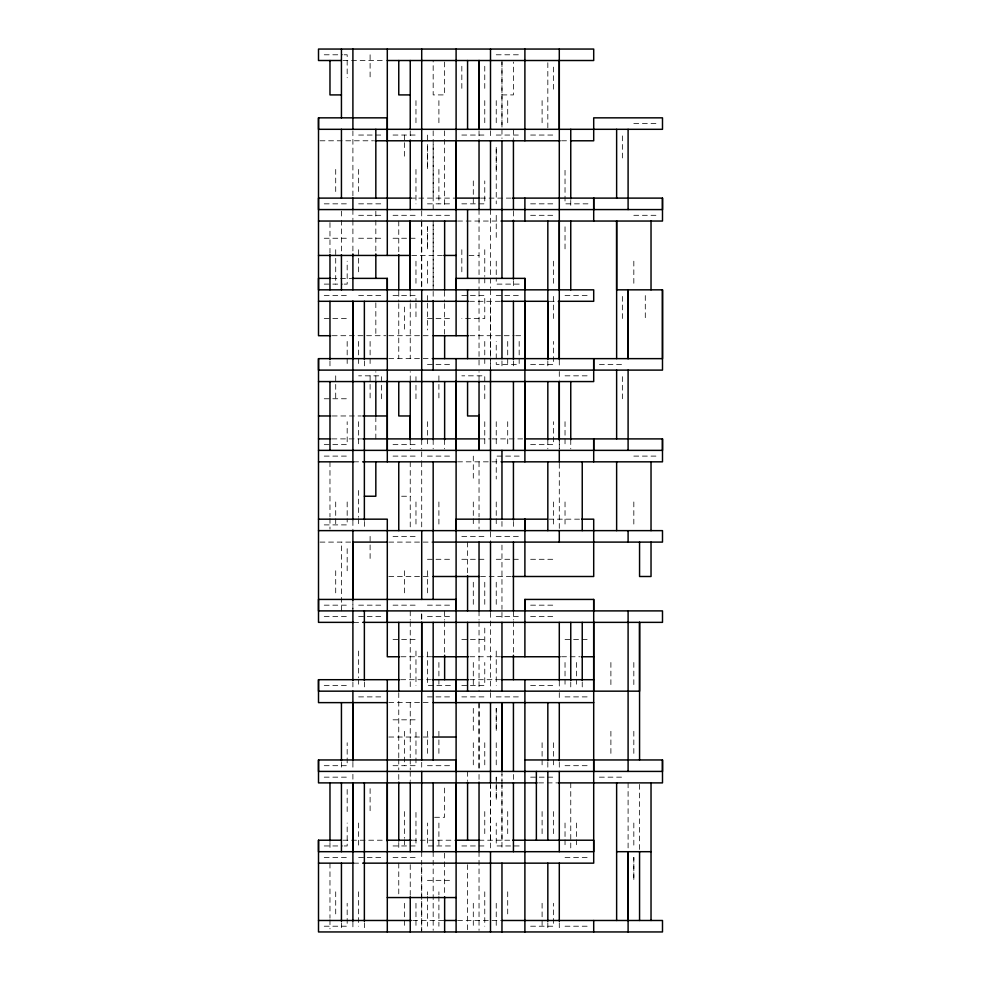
<?xml version="1.0" encoding="UTF-8"?>
<svg xmlns="http://www.w3.org/2000/svg" width="981" height="981" viewBox="0 0 981 981"><rect width="100%" height="100%" fill="white"/><g stroke="black" fill="none" stroke-linecap="round" stroke-linejoin="round"><path stroke-width="0.74" stroke-dasharray="4.91 3.68" d="M341.437 610.893L341.437 542.101M347.176 811.557L347.176 788.626M347.176 570.758L347.176 547.827M352.902 609.373L352.902 600.188M375.833 438.899L375.833 417.501M375.833 380.812L375.833 371.627M381.572 398.764L381.572 375.833L358.641 375.833M410.242 380.812L410.242 371.627M415.969 398.764L415.969 375.833M421.707 931.95L421.707 863.157M421.707 613.763L421.707 620.924L421.707 610.893M427.434 146.512L427.434 169.443L427.434 142.686M433.173 289.836L433.173 221.044L433.173 288.316M433.173 209.578L433.173 142.306M479.035 380.812L479.035 371.627M484.761 398.764L484.761 375.833L461.83 375.833M490.5 840.214L490.5 785.18M490.5 368.574L490.5 357.869M490.5 356.348L490.5 301.302M496.239 169.443L496.239 146.512L496.239 203.84M501.965 840.214L501.965 785.18M501.965 783.647L501.965 774.475M501.965 62.048L501.965 127.788L501.965 60.515M547.827 127.788L547.827 62.048M553.566 318.506L553.566 295.575M553.566 89.185L553.566 66.254M622.359 398.764L622.359 375.833M622.359 318.506L622.359 295.575M622.359 157.978L622.359 135.047M324.245 54.789L342.59 54.789M344.11 54.789L347.176 54.789L347.176 77.72M496.239 54.789L519.17 54.789M342.97 60.515L385.778 60.515M501.965 94.912L513.431 94.912L513.431 62.011M633.824 123.581L656.755 123.581M358.641 135.047L381.572 135.047M393.038 135.047L415.969 135.047M461.83 135.047L484.761 135.047M496.239 135.047L519.17 135.047M530.635 135.047L553.566 135.047M320.039 140.786L373.54 140.786M561.586 140.786L570.758 140.786M410.242 198.113L456.104 198.113M480.531 198.113L511.935 198.113M324.245 203.84L347.176 203.84M358.641 203.84L381.572 203.84M427.434 203.84L450.365 203.84M461.83 203.84L484.761 203.84L484.761 180.909M530.635 203.84L553.566 203.84M587.962 203.84L565.031 203.84L565.031 169.443M358.641 215.305L381.572 215.305M393.038 215.305L415.969 215.305M427.434 215.305L450.365 215.305M530.635 215.305L553.566 215.305M633.824 215.305L656.755 215.305M457.6 221.044L500.972 221.044M324.245 238.248L347.176 238.248M358.641 238.248L381.572 238.248M393.038 238.248L415.969 238.248M411.762 255.44L442.345 255.44M469.004 255.44L479.035 255.44M331.97 278.371L351.406 278.371M324.245 284.11L342.59 284.11M344.11 284.11L347.176 284.11L347.176 261.179M519.17 284.11L496.239 284.11L496.239 277.991M324.245 295.575L347.176 295.575M358.641 295.575L381.572 295.575M393.038 295.575L415.969 295.575L415.969 301.694M461.83 295.575L484.761 295.575L484.761 318.506L461.83 318.506M496.239 295.575L519.17 295.575M565.031 295.575L587.962 295.575M469.556 301.302L500.972 301.302M549.262 301.302L559.293 301.302M324.245 318.506L347.176 318.506M427.434 318.506L450.365 318.506M332.265 335.71L385.778 335.71M388.832 335.71L431.64 335.71M469.862 335.71L514.191 335.71M515.724 335.71L523.376 335.71M388.795 358.641L433.173 358.641M427.434 364.368L450.365 364.368M530.635 364.368L553.566 364.368L553.566 341.437M599.428 364.368L622.359 364.368M565.031 375.833L587.962 375.833M324.245 398.764L347.176 398.764M332.265 415.969L361.315 415.969M331.97 438.899L361.879 438.899M480.028 438.899L490.5 438.899M491.996 438.899L523.4 438.899M324.245 444.638L347.176 444.638L347.176 421.707M393.038 444.638L415.969 444.638M530.635 444.638L553.566 444.638L553.566 421.707M324.245 456.104L347.176 456.104M393.038 456.104L415.969 456.104M427.434 456.104L450.365 456.104M519.17 456.104L496.239 456.104L496.239 479.035M633.824 456.104L656.755 456.104M353.675 461.83L364.368 461.83M457.6 461.83L501.965 461.83M401.634 496.239L410.242 496.239M548.833 519.17L580.237 519.17M324.245 524.896L347.176 524.896L347.176 518.777M393.038 536.362L415.969 536.362M461.83 536.362L484.761 536.362M496.239 536.362L519.17 536.362M320.002 542.101L352.902 542.101M388.795 542.101L432.167 542.101M427.434 559.293L450.365 559.293M461.83 559.293L484.761 559.293M496.239 559.293L519.17 559.293M530.635 559.293L553.566 559.293M388.832 576.497L431.64 576.497M480.567 576.497L511.996 576.497M324.245 605.167L347.176 605.167M358.641 605.167L381.572 605.167M393.038 605.167L415.969 605.167M427.434 605.167L450.365 605.167M530.635 605.167L553.566 605.167M324.245 616.632L347.176 616.632M358.641 616.632L381.572 616.632M427.434 616.632L450.365 616.632M496.239 616.632L519.17 616.632M530.635 616.632L553.566 616.632M353.675 622.359L364.368 622.359M393.038 639.563L415.969 639.563M461.83 639.563L484.761 639.563M565.031 639.563L587.962 639.563M401.057 656.755L431.64 656.755M469.862 656.755L500.433 656.755M561.586 656.755L579.943 656.755M400.763 679.698L432.167 679.698M469.862 679.698L501.965 679.698M324.245 685.425L347.176 685.425M450.365 685.425L427.434 685.425L427.434 651.028M461.83 685.425L484.761 685.425L484.761 662.494M530.635 685.425L553.566 685.425M358.641 696.89L381.572 696.89M427.434 696.89L450.365 696.89M461.83 696.89L484.761 696.89M496.239 696.89L519.17 696.89M565.031 696.89L587.962 696.89M388.832 702.629L431.64 702.629M393.038 719.821L415.969 719.821M388.832 737.025L431.64 737.025M324.245 765.695L347.176 765.695L347.176 742.752M393.038 765.695L415.969 765.695L415.969 731.286M427.434 765.695L450.365 765.695M565.031 765.695L587.962 765.695M324.245 777.16L347.176 777.16M530.635 777.16L553.566 777.16M599.428 777.16L622.359 777.16M538.655 782.887L558.532 782.887M434.608 817.283L444.638 817.283L444.638 784.383M342.97 840.214L385.778 840.214M411.664 840.214L456.104 840.214M479.035 840.214L513.431 840.214M324.245 845.953L342.59 845.953M344.11 845.953L347.176 845.953L347.176 823.022M393.038 845.953L415.969 845.953L415.969 811.557M450.365 845.953L427.434 845.953L427.434 823.022M461.83 845.953L484.761 845.953M519.17 845.953L496.239 845.953L496.239 823.022M324.245 857.419L347.176 857.419M358.641 857.419L381.572 857.419M393.038 857.419L415.969 857.419M565.031 857.419L587.962 857.419M353.675 863.157L364.368 863.157M427.434 880.349L450.365 880.349M412.731 920.485L444.638 920.485M457.6 920.485L490.5 920.485M491.996 920.485L500.972 920.485M324.245 926.211L347.176 926.211L347.176 903.28M530.635 926.211L553.566 926.211L553.566 903.28M565.031 926.211L587.962 926.211M645.29 295.575L645.29 318.506M639.563 784.42L639.563 850.159M633.824 261.179L633.824 284.11M633.824 501.965L633.824 524.896M633.824 662.494L633.824 685.425M633.824 731.286L633.824 754.217M633.824 823.022L633.824 845.953M628.098 782.887L628.098 850.159M610.893 662.494L610.893 685.425M610.893 731.286L610.893 754.217M582.236 681.991L582.236 689.631M576.497 662.494L576.497 677.785M576.497 679.306L576.497 685.425M576.497 823.022L576.497 838.314M576.497 839.834L576.497 845.953M570.758 200.406L570.758 206.525M570.758 439.672L570.758 448.844M570.758 681.991L570.758 689.631M570.758 782.887L570.758 850.159M565.031 226.783L565.031 249.714M565.031 421.707L565.031 444.638M565.031 501.965L565.031 524.896M565.031 662.494L565.031 677.785M565.031 679.306L565.031 685.425M565.031 823.022L565.031 838.314M565.031 839.834L565.031 845.953M559.293 360.076L559.293 368.574M559.293 371.541L559.293 380.138M559.293 463.363L559.293 529.2M559.293 681.121L559.293 689.729M559.293 692.598L559.293 699.76M559.293 762.249L559.293 769.889M559.293 922.778L559.293 930.417M553.566 261.179L553.566 284.11M553.566 501.965L553.566 524.896M553.566 742.752L553.566 765.695M553.566 811.557L553.566 834.488M547.827 360.934L547.827 368.574M547.827 439.672L547.827 448.844M547.827 762.249L547.827 769.889M547.827 922.778L547.827 930.417M542.101 100.651L542.101 123.581M542.101 742.752L542.101 765.695M542.101 811.557L542.101 834.488M542.101 903.28L542.101 926.211M519.17 341.437L519.17 364.368L496.239 364.368L496.239 341.437M513.431 129.308L513.431 138.493M513.431 211.111L513.431 218.751M513.431 280.664L513.431 288.316M513.431 360.934L513.431 368.574M513.431 521.463L513.431 529.102M513.431 610.893L513.431 620.066M513.431 621.598L513.431 653.702M513.431 774.475L513.431 780.594M507.704 100.651L507.704 123.581M507.704 341.437L507.704 364.368M507.704 421.707L507.704 444.638M507.704 811.557L507.704 834.488M507.704 891.815L507.704 914.746M501.965 129.308L501.965 138.493M501.965 360.934L501.965 368.574M501.965 521.463L501.965 529.102M501.965 545.093L501.965 609.373M501.965 612.426L501.965 620.066M501.965 771.422L501.965 780.594M501.965 782.127L501.965 850.159M496.239 100.651L496.239 123.581M496.239 215.305L496.239 238.248M496.239 261.179L496.239 276.458M496.239 421.707L496.239 444.638M496.239 501.965L496.239 517.257M496.239 518.777L496.239 524.896M496.239 582.236L496.239 605.167M496.239 651.028L496.239 685.425M496.239 742.752L496.239 765.695M496.239 903.28L496.239 926.211M490.5 130.743L490.5 138.493M490.5 209.578L490.5 288.316M490.5 289.836L490.5 370.107M490.5 532.07L490.5 540.666M490.5 612.426L490.5 691.164M490.5 692.598L490.5 699.76M490.5 782.887L490.5 850.257M484.761 66.254L484.761 89.185M484.761 100.651L484.761 123.581M484.761 249.714L484.761 276.458M484.761 277.991L484.761 284.11M484.761 341.437L484.761 364.368M484.761 421.707L484.761 444.638M484.761 582.236L484.761 605.167M484.761 628.098L484.761 651.028M484.761 742.752L484.761 765.695M484.761 811.557L484.761 834.488M484.761 891.815L484.761 926.211M479.035 130.841L479.035 138.493M479.035 209.578L479.035 289.836M479.035 291.369L479.035 368.574M479.035 461.83L479.035 516.877M479.035 518.397L479.035 529.102M479.035 610.893L479.035 620.066M479.035 621.598L479.035 691.164M479.035 774.475L479.035 780.594M479.035 851.692L479.035 930.417M473.296 180.909L473.296 203.84M473.296 456.104L473.296 479.035M473.296 501.965L473.296 517.257M473.296 518.777L473.296 524.896M473.296 582.236L473.296 605.167M473.296 662.494L473.296 685.425M473.296 708.356L473.296 731.286M473.296 742.752L473.296 765.695M473.296 903.28L473.296 926.211M467.569 542.101L467.569 575.737M467.569 771.422L467.569 780.594M467.569 864.678L467.569 930.417M461.83 66.254L461.83 89.185M461.83 249.714L461.83 272.644M444.638 62.011L444.638 94.912L433.173 94.912L433.173 60.515M444.638 130.841L444.638 206.525M444.638 291.369L444.638 302.074M444.638 303.595L444.638 334.178M444.638 439.672L444.638 448.844M444.638 610.893L444.638 620.066M444.638 621.598L444.638 653.702M444.638 853.212L444.638 895.261M438.899 100.651L438.899 123.581M438.899 169.443L438.899 203.84M438.899 375.833L438.899 398.764M438.899 501.965L438.899 524.896M438.899 662.494L438.899 677.785M438.899 679.306L438.899 685.425M438.899 731.286L438.899 754.217M438.899 823.022L438.899 845.953M438.899 891.815L438.899 894.88M438.899 896.401L438.899 926.211M433.173 130.841L433.173 198.113M433.173 291.369L433.173 299.009M433.173 439.672L433.173 448.844M433.173 851.692L433.173 930.417M427.434 135.047L427.434 141.166M427.434 261.179L427.434 284.11M427.434 295.575L427.434 301.694M427.434 303.215L427.434 329.972M427.434 421.707L427.434 444.638M427.434 570.758L427.434 593.701M427.434 731.286L427.434 754.217M427.434 891.815L427.434 894.88M427.434 896.401L427.434 926.211M421.707 211.013L421.707 219.609M421.707 439.672L421.707 448.844M421.707 451.8L421.707 460.396M421.707 461.83L421.707 529.102M421.707 762.249L421.707 769.889M421.707 851.692L421.707 930.515M415.969 100.651L415.969 123.581M415.969 169.443L415.969 203.84M415.969 261.179L415.969 284.11M415.969 303.215L415.969 318.506M415.969 501.965L415.969 524.896M415.969 651.028L415.969 685.425M415.969 903.28L415.969 926.211M410.242 130.841L410.242 138.493M410.242 291.369L410.242 302.074M410.242 303.595L410.242 358.641M410.242 439.672L410.242 448.844M410.242 461.83L410.242 529.102M410.242 610.893L410.242 620.066M410.242 621.598L410.242 689.631M410.242 702.629L410.242 757.663M410.242 759.196L410.242 769.889M410.242 771.422L410.242 780.594M410.242 864.653L410.242 895.261M404.503 135.047L404.503 141.166M404.503 142.686L404.503 157.978M404.503 307.041L404.503 329.972M404.503 570.758L404.503 593.701M404.503 731.286L404.503 765.695M404.503 811.557L404.503 838.314M404.503 839.834L404.503 845.953M404.503 903.28L404.503 926.211M398.764 221.044L398.764 253.147M398.764 291.369L398.764 302.074M398.764 303.595L398.764 358.641M398.764 692.684L398.764 758.423M398.764 759.196L398.764 769.889M398.764 774.475L398.764 780.594M398.764 842.507L398.764 850.159M398.764 863.157L398.764 894.562M375.833 211.111L375.833 218.751M375.833 220.284L375.833 252.387M375.833 302.798L375.833 335.71M370.107 54.789L370.107 77.72M370.107 341.437L370.107 364.368M370.107 375.833L370.107 398.764M370.107 536.362L370.107 559.293M370.107 788.626L370.107 811.557M364.368 360.934L364.368 368.574M364.368 521.463L364.368 529.102M364.368 681.991L364.368 689.631M364.368 922.778L364.368 928.897M358.641 169.443L358.641 192.374M358.641 249.714L358.641 272.644M358.641 341.437L358.641 364.368M358.641 421.707L358.641 444.638M358.641 490.5L358.641 517.257M358.641 518.777L358.641 524.896M358.641 651.028L358.641 677.785M358.641 679.306L358.641 685.425M358.641 823.022L358.641 845.953M358.641 891.815L358.641 926.211M352.902 130.841L352.902 196.58M352.902 209.578L352.902 219.609M352.902 220.284L352.902 253.147M352.902 520.604L352.902 530.635M352.902 599.428L352.902 609.459M352.902 681.991L352.902 689.631M352.902 762.249L352.902 769.889M352.902 774.291L352.902 781.452M352.902 921.919L352.902 929.081M347.176 341.437L347.176 364.368M347.176 501.965L347.176 517.257M341.437 211.111L341.437 218.751M341.437 220.284L341.437 253.907M341.437 762.249L341.437 769.889M341.437 922.778L341.437 928.897M335.71 169.443L335.71 192.374M335.71 249.714L335.71 284.11M335.71 375.833L335.71 398.764M335.71 501.965L335.71 517.257M335.71 518.777L335.71 524.896M335.71 570.758L335.71 593.701M335.71 891.815L335.71 914.746M329.972 222.577L329.972 253.147M329.972 360.934L329.972 368.574M329.972 461.83L329.972 516.877M329.972 518.397L329.972 529.102M329.972 842.507L329.972 850.159M329.972 863.157L329.972 918.191M329.972 919.724L329.972 928.897M421.707 221.044L421.707 288.316L421.707 221.044M427.434 226.783L427.434 249.714L427.434 226.783M479.035 702.629L479.035 769.889L479.035 702.629M496.239 777.16L496.239 800.091L496.239 777.16M496.239 708.356L496.239 731.286L496.239 708.356M559.293 439.672L559.293 448.844L559.293 439.672M633.824 857.419L633.824 880.349L633.824 857.419"/><path stroke-width="1.47" d="M341.437 840.214L318.506 840.214L318.506 851.692L593.701 851.692L593.701 840.214L512.671 840.214M456.104 771.422L456.104 759.956L318.506 759.956L318.506 771.422L662.494 771.422L662.494 759.956L524.896 759.956M399.537 679.698L318.506 679.698L318.506 691.164L639.563 691.164L639.563 622.359L639.563 759.956M387.299 358.641L318.506 358.641L318.506 370.107L662.494 370.107L662.494 289.836L616.632 289.836L616.632 221.044L616.632 358.641M387.299 140.786L387.299 117.843L318.506 117.843L318.506 129.308L662.494 129.308L662.494 117.843L593.701 117.843L593.701 140.786L570.758 140.786M341.437 851.692L341.437 782.887M352.902 851.692L352.902 782.887L352.902 921.245M352.902 702.629L352.902 760.716L352.902 691.164M352.902 600.188L352.902 542.101L387.299 542.101M352.902 359.402L352.902 301.302L352.902 519.93M387.299 782.887L387.299 931.95M387.299 622.359L387.299 610.893M387.299 450.365L387.299 380.812M387.299 289.836L387.299 278.371L352.142 278.371M410.242 438.899L410.242 415.969L398.764 415.969L398.764 381.572M421.707 771.422L421.707 851.692M421.707 691.164L421.707 622.359L421.707 759.956M456.104 851.692L456.104 782.887M456.104 702.629L456.104 679.698M456.104 610.893L456.104 599.428L318.506 599.428L318.506 610.893L662.494 610.893L662.494 622.359L362.847 622.359M456.104 530.635L456.104 519.17L547.337 519.17M456.104 450.365L456.104 380.812M456.104 289.836L456.104 278.371L524.896 278.371L524.896 461.83M456.104 209.578L456.104 140.786M479.035 415.208L479.035 450.365L479.035 381.572M490.5 209.578L490.5 140.786M501.965 140.786L501.965 278.371M524.896 610.893L524.896 599.428L593.701 599.428L593.701 863.157L362.847 863.157M524.896 530.635L524.896 519.17L524.896 576.497M524.896 450.365L524.896 381.572M524.896 370.107L524.896 301.302M524.896 289.836L524.896 278.371M547.827 358.641L547.827 221.044M559.293 358.641L559.293 49.05M559.293 129.308L559.293 60.515M593.701 771.422L593.701 759.956M593.701 691.164L593.701 622.359M593.701 610.893L593.701 599.428M593.701 450.365L593.701 438.899L593.701 461.83M593.701 370.107L593.701 358.641L593.701 381.572L318.506 381.572M593.701 209.578L593.701 198.113L593.701 221.044M616.632 438.899L616.632 370.107M616.632 198.113L616.632 129.308M628.098 920.485L628.098 851.692L628.098 931.95M628.098 370.107L628.098 450.365M628.098 129.308L628.098 209.578M639.563 920.485L639.563 851.692M524.896 438.899L662.494 438.899L662.494 450.365L318.506 450.365M662.494 289.836L662.494 358.641L432.67 358.641M512.671 198.113L662.494 198.113L662.494 209.578L318.506 209.578L318.506 198.113L411.235 198.113M341.437 60.515L318.506 60.515L318.506 49.05L593.701 49.05L593.701 60.515L387.299 60.515M341.437 94.912L329.972 94.912L329.972 60.515M410.242 94.912L398.764 94.912L398.764 60.515M375.073 140.786L560.065 140.786M456.104 198.113L479.035 198.113M318.506 221.044L456.104 221.044M501.463 221.044L662.494 221.044L662.494 198.113M318.506 255.44L410.242 255.44M443.866 255.44L456.104 255.44M330.732 278.371L318.506 278.371L318.506 289.836L593.701 289.836L593.701 301.302L558.532 301.302M318.506 301.302L468.329 301.302M501.463 301.302L547.827 301.302L547.827 359.402M330.732 335.71L318.506 335.71L318.506 117.843M433.173 335.71L468.329 335.71M318.506 415.969L330.732 415.969M362.847 415.969L387.299 415.969M479.035 415.969L467.569 415.969L467.569 381.572M318.506 438.899L330.732 438.899M362.847 438.899L478.532 438.899M318.506 461.83L353.675 461.83M362.847 461.83L456.104 461.83M501.463 461.83L662.494 461.83L662.494 438.899M364.368 496.239L375.833 496.239L375.833 461.83M318.506 519.17L387.299 519.17L387.299 656.755L399.537 656.755M581.733 519.17L593.701 519.17L593.701 576.497L512.671 576.497M318.506 530.635L662.494 530.635L662.494 542.101L433.173 542.101M433.173 576.497L479.035 576.497M353.675 622.359L318.506 622.359L318.506 358.641M433.173 656.755L468.329 656.755M501.965 656.755L560.065 656.755M581.463 656.755L593.701 656.755M432.67 679.698L468.329 679.698M501.463 679.698L593.701 679.698M387.299 702.629L318.506 702.629L318.506 679.698M433.173 702.629L593.701 702.629M433.173 737.025L456.104 737.025M537.134 782.887L318.506 782.887L318.506 759.956M558.532 782.887L662.494 782.887L662.494 759.956M387.299 840.214L411.235 840.214M456.104 840.214L479.537 840.214M616.632 851.692L651.028 851.692M318.506 863.157L353.675 863.157M387.299 897.554L456.104 897.554M318.506 920.485L411.235 920.485M444.135 920.485L456.104 920.485M502.468 920.485L662.494 920.485L662.494 931.95L318.506 931.95L318.506 840.214M651.028 221.044L651.028 289.836M651.028 461.83L651.028 530.635M651.028 542.101L651.028 576.497L639.563 576.497L639.563 542.101M651.028 782.887L651.028 920.485M628.098 530.635L628.098 542.101M628.098 610.893L628.098 771.422M616.632 461.83L616.632 530.635M616.632 782.887L616.632 920.485M593.701 920.485L593.701 931.95M582.236 461.83L582.236 530.635M582.236 622.359L582.236 680.458M570.758 129.308L570.758 198.873M570.758 221.044L570.758 289.836M570.758 381.572L570.758 439.672M570.758 622.359L570.758 680.458M559.293 221.044L559.293 289.836M559.293 301.302L559.293 359.402M559.293 450.365L559.293 461.83M559.293 530.635L559.293 542.101M559.293 622.359L559.293 680.458M559.293 702.629L559.293 760.716M559.293 771.422L559.293 851.692M559.293 863.157L559.293 921.245M547.827 381.572L547.827 439.672M547.827 461.83L547.827 530.635M547.827 702.629L547.827 760.716M547.827 771.422L547.827 840.214M547.827 863.157L547.827 921.245M536.362 771.422L536.362 840.214M524.896 49.05L524.896 140.786M524.896 198.113L524.896 221.044M524.896 599.428L524.896 656.755M524.896 679.698L524.896 931.95M513.431 140.013L513.431 209.578M513.431 220.284L513.431 279.144M513.431 301.302L513.431 359.402M513.431 381.572L513.431 450.365M513.431 461.83L513.431 519.93M513.431 542.101L513.431 610.893M513.431 655.234L513.431 679.698M513.431 702.629L513.431 771.422M513.431 782.887L513.431 851.692M501.965 289.836L501.965 358.641M501.965 450.365L501.965 519.17M501.965 622.359L501.965 691.164M501.965 863.157L501.965 931.95M490.5 49.05L490.5 129.308M490.5 370.107L490.5 530.635M490.5 542.101L490.5 610.893M490.5 702.629L490.5 782.887M490.5 851.692L490.5 931.95M479.035 140.013L479.035 209.578M479.035 542.101L479.035 610.893M479.035 782.127L479.035 851.692M467.569 60.515L467.569 129.308M467.569 209.578L467.569 278.371M467.569 289.836L467.569 358.641M467.569 575.737L467.569 610.893M467.569 622.359L467.569 691.164M467.569 782.127L467.569 840.214M456.104 49.05L456.104 335.71M456.104 358.641L456.104 931.95M444.638 221.044L444.638 289.836M444.638 335.71L444.638 358.641M444.638 381.572L444.638 439.672M444.638 655.234L444.638 679.698M444.638 896.781L444.638 931.95M433.173 300.542L433.173 370.107M433.173 381.572L433.173 439.672M433.173 461.83L433.173 599.428M433.173 622.359L433.173 759.956M433.173 782.887L433.173 851.692M421.707 49.05L421.707 209.578M421.707 289.836L421.707 439.672M421.707 530.635L421.707 599.428M410.242 60.515L410.242 129.308M410.242 140.013L410.242 209.578M410.242 381.572L410.242 439.672M410.242 782.127L410.242 851.692M410.242 896.781L410.242 931.95M398.764 254.68L398.764 289.836M398.764 461.83L398.764 530.635M398.764 622.359L398.764 691.164M398.764 782.127L398.764 840.987M387.299 49.05L387.299 255.44M387.299 278.371L387.299 461.83M387.299 679.698L387.299 840.987M375.833 129.308L375.833 198.113M375.833 253.907L375.833 278.371M375.833 381.572L375.833 415.969M364.368 301.302L364.368 359.402M364.368 381.572L364.368 519.93M364.368 610.893L364.368 680.458M364.368 782.887L364.368 921.245M352.902 49.05L352.902 129.308M352.902 198.113L352.902 209.578M352.902 253.907L352.902 289.836M352.902 530.635L352.902 599.428M352.902 610.893L352.902 680.458M341.437 49.05L341.437 117.843M341.437 129.308L341.437 198.113M341.437 254.68L341.437 289.836M341.437 702.629L341.437 760.716M341.437 863.157L341.437 921.245M329.972 254.68L329.972 289.836M329.972 301.302L329.972 359.402M329.972 381.572L329.972 450.365M329.972 782.887L329.972 840.987M410.242 221.044L410.242 289.836L410.242 221.044M479.035 60.515L479.035 129.308L479.035 60.515M501.965 702.629L501.965 771.422L501.965 702.629M559.293 381.572L559.293 439.672L559.293 381.572M628.098 289.836L628.098 358.641L628.098 289.836"/></g></svg>
